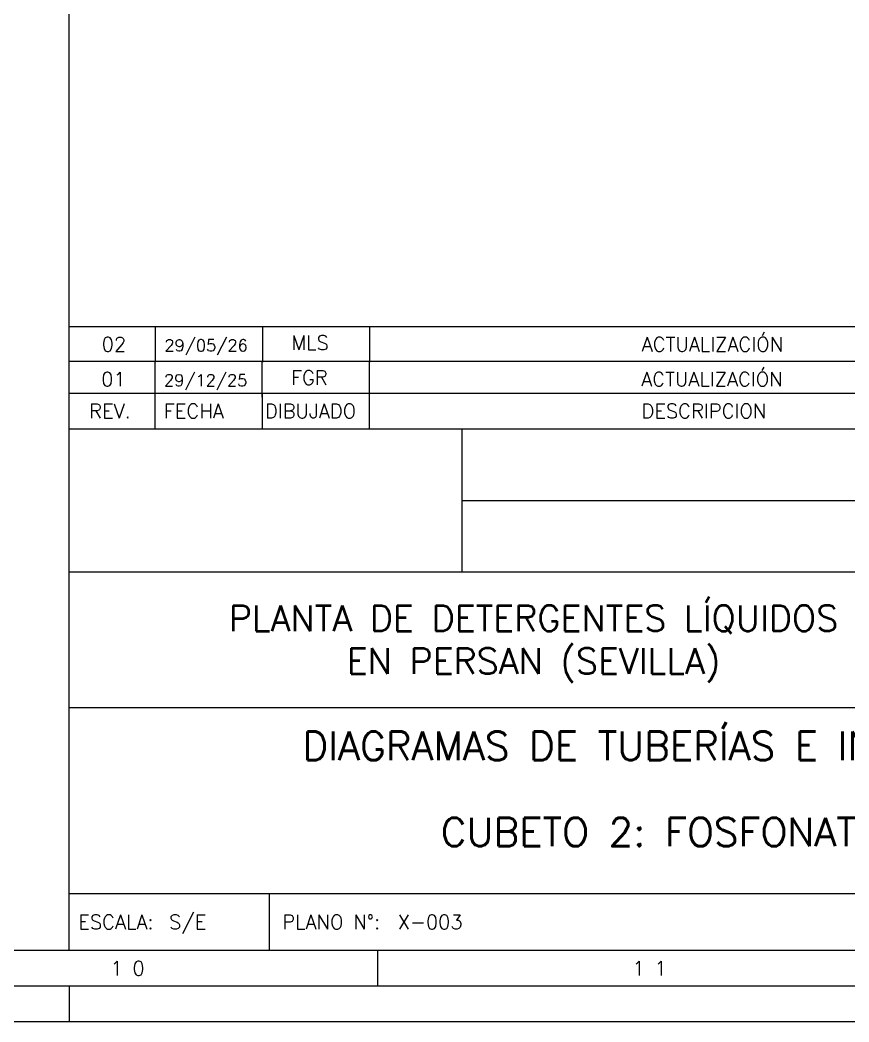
# Model space of a CAD drawing. Header units: millimetres. Extents: x 559 to 3993, y 623 to 920.
# Drawn here: x 880.6 to 938.6, y 622.9 to 692.9 of the extents above; entities that cross this region are included whole.
import ezdxf

# ---------------------------------------------------------------- set-up
doc = ezdxf.new("R2010")
doc.units = ezdxf.units.MM
doc.layers.add('CAJETIN', color=1, linetype='Continuous')
doc.layers.add('FORMATO', color=7, linetype='Continuous')
doc.styles.add('PY', font='ROMANS.shx')

# ---------------------------------------------------------------- blocks, each defined once
blk = doc.blocks.new('MARCO-A1')
at = {"layer": 'FORMATO', "color": 5}
blk.add_line((694.17, 10), (694.17, 5), dxfattribs=at)
at = {"layer": 'FORMATO', "color": 1, "linetype": 'Continuous'}
blk.add_line((651, 5), (651, 0), dxfattribs=at)
at = {"layer": 'FORMATO', "color": 1}
blk.add_lwpolyline([(0, 594), (841, 594), (841, 0), (0, 0)], close=True, dxfattribs=at)
at = {"layer": 'FORMATO', "color": 5}
blk.add_lwpolyline([(5, 589), (836, 589), (836, 5), (5, 5)], close=True, dxfattribs=at)
at = {"layer": 'FORMATO', "color": 8, "linetype": 'Continuous'}
blk.add_lwpolyline([(10, 584), (831, 584), (831, 10), (10, 10)], close=True, dxfattribs=at)
at = {"layer": 'FORMATO', "color": 1, "style": 'PY'}
for s, p in [('1 0', (656.77, 6.5)), ('1 1', (729.83, 6.5))]:
    blk.add_text(s, height=2, dxfattribs=at).set_placement(p)

msp = doc.modelspace()

# ---------------------------------------------------------------- linework, layer by layer
at = {"layer": 'CAJETIN', "color": 8, "linetype": 'Continuous'}
for p, q in [((884.052, 627.884), (884.052, 914.544)), ((884.052, 627.884), (884.052, 670.496)), ((884.052, 627.884), (884.052, 670.496)), ((884.052, 664.341), (973.946, 664.341)), ((911.52, 654.352), (911.52, 664.341)), ((911.52, 659.346), (946.479, 659.346)), ((884.052, 654.352), (946.479, 654.352)), ((884.052, 644.864), (973.946, 644.864)), ((884.052, 631.879), (973.946, 631.879)), ((884.052, 631.879), (973.946, 631.879)), ((898.036, 631.879), (898.036, 627.884)), ((898.036, 631.879), (898.036, 627.884))]:
    msp.add_line(p, q, dxfattribs=at)
at = {"layer": 'CAJETIN', "color": 5}
for p, q in [((884.071, 671.51), (973.964, 671.51)), ((890.063, 671.51), (890.063, 669.013)), ((897.555, 671.51), (897.555, 669.013)), ((905.046, 671.51), (905.046, 669.013)), ((884.04, 669.068), (973.933, 669.068)), ((890.032, 669.068), (890.032, 666.571)), ((897.524, 669.068), (897.524, 666.571)), ((905.015, 669.068), (905.015, 666.571)), ((884.052, 666.838), (973.946, 666.838)), ((890.045, 666.838), (890.045, 664.341)), ((897.537, 666.838), (897.537, 664.341)), ((905.028, 666.838), (905.028, 664.341))]:
    msp.add_line(p, q, dxfattribs=at)

# ---------------------------------------------------------------- block references
at = {"xscale": 0.499409123998651, "yscale": 0.499409123998651, "zscale": 0.499409123998651}
msp.add_blockref('MARCO-A1', (558.937, 622.89), dxfattribs=at)

# ---------------------------------------------------------------- texts
at = {"layer": 'CAJETIN', "color": 1, "style": 'PY'}
for s, height, p in [('ACTUALIZACIÓN', 0.99882, (924.073, 669.762)), ('02', 0.9988, (886.321, 669.762)), ('29/05/26', 0.8286, (890.711, 669.767)), ('MLS', 0.9988, (899.589, 669.867)), ('01', 0.9988, (886.29, 667.32)), ('29/12/25', 0.8286, (890.68, 667.325)), ('FGR', 0.9988, (899.558, 667.425)), ('ACTUALIZACIÓN', 0.99882, (924.042, 667.32)), ('REV.', 0.9988, (885.445, 665.09)), ('FECHA', 0.9988, (890.666, 665.09)), ('DIBUJADO', 0.9988, (897.733, 665.09)), ('DESCRIPCION', 0.99882, (924.055, 665.09)), ('X-003', 0.9988, (907.02, 629.382))]:
    msp.add_text(s, height=height, dxfattribs=at).set_placement(p)
at = {"layer": 'CAJETIN', "color": 5, "attachment_point": 5, "style": 'PY'}
for s, insert, char_height, width in [('PLANTA DE DETERGENTES LÍQUIDOS\\PEN PERSAN (SEVILLA)', (916.507, 649.311), 1.79787, 79.06835), ('DIAGRAMAS DE TUBERÍAS E INSTRUMENTOS', (928.999, 642.182), 1.99764, 88.63238), ('CUBETO 2: FOSFONATO 32%', (928.911, 636.165), 1.99764, 88.63238)]:
    msp.add_mtext(s, dxfattribs=dict(at, insert=insert, char_height=char_height, width=width))
at = {"layer": 'FORMATO', "color": 1, "style": 'PY'}
for s, height, p in [('ESCALA:', 0.9988, (884.685, 629.382)), ('S/E', 0.9988, (891.033, 629.382)), ('PLANO N%%D:', 0.99882, (898.944, 629.382))]:
    msp.add_text(s, height=height, dxfattribs=at).set_placement(p)

doc.saveas('drawing.dxf')
